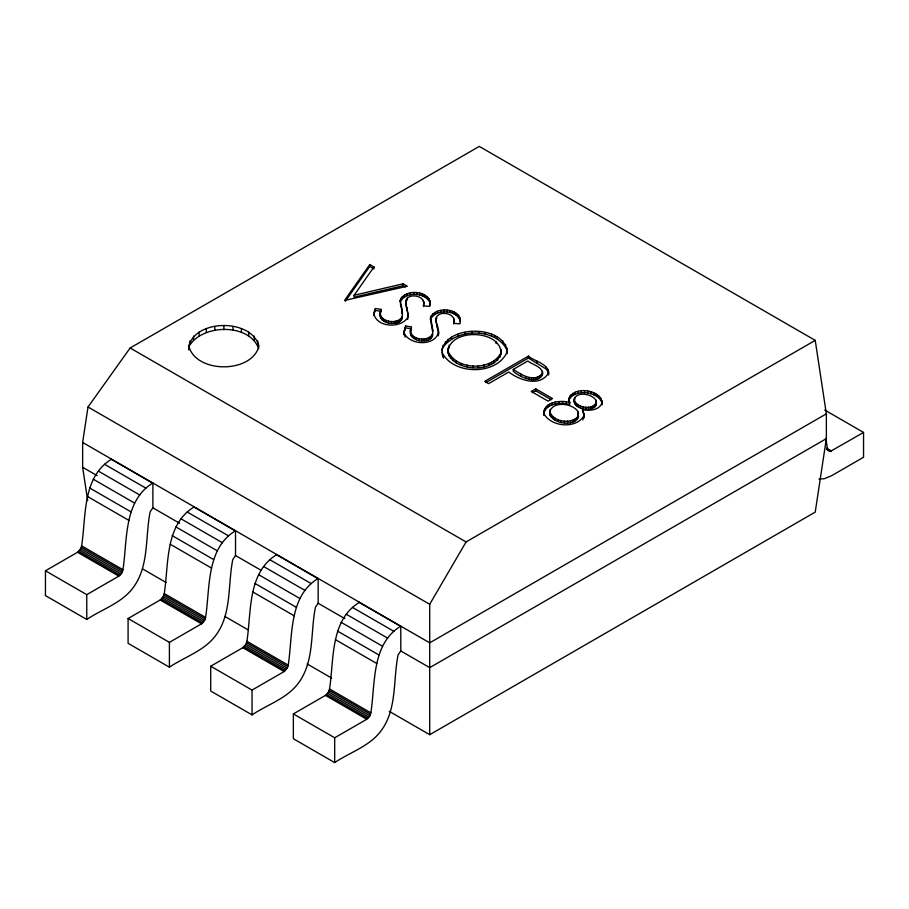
<?xml version="1.0" encoding="UTF-8"?>
<svg xmlns="http://www.w3.org/2000/svg" width="909" height="909" viewBox="0 0 909 909"><rect width="100%" height="100%" fill="white"/><g stroke="black" fill="none" stroke-linecap="round" stroke-linejoin="round"><path stroke-width="1.36" d="M578.51 416.833L578.09 411.845C572.636 402.448 549.377 400.494 549.706 414.311C553.956 425.548 581.283 427.594 578.09 411.845M578.51 413.379L578.01 418.356M543.775 415.447C542.218 401.812 560.08 399.846 569.818 402.403L569.818 404.312C560.864 402.494 547.286 402.664 543.787 412.981L543.787 411.073M375.394 308.549L373.792 315.071L375.394 308.549L381.303 309.401C376.303 317.957 385.836 324.718 393.836 323.32C406.8 323.536 401.63 308.003 400.187 300.288C405.13 288.039 431.491 290.369 430.196 305.344L430.196 303.436L429.627 306.356L423.389 305.867C426.185 298.038 416.038 294.425 410.107 296.482C401.289 299.55 408.527 310.378 408.289 316.491L405.744 302.118M405.664 326.024L404.073 332.546L405.664 326.024L411.572 326.876C406.584 335.432 416.106 342.204 424.117 340.807C437.07 341.011 431.911 325.479 430.468 317.764C435.252 305.072 463.715 308.231 459.909 323.843L453.671 323.343C456.466 315.514 446.308 311.901 440.376 313.957C430.605 317.571 441.138 328.888 438.161 335.921M583.942 413.743L583.908 417.72L583.942 413.743L582.442 409.698C589.305 410.97 599.224 410.493 602.053 402.846M405.744 304.026L405.766 301.027M438.558 333.967L436.013 321.502L436.275 317.423M501.075 354.567C502.711 328.922 447.955 327.615 447.967 352.806C454.625 372.349 495.825 373.724 501.075 352.658C491.746 371.406 455.727 370.349 447.967 350.897L447.967 352.806M548.525 371.065L548.457 375.019C550.172 363.873 534.935 361.782 528.413 356.135L484.69 381.382L488.61 383.655L508.79 371.997C519.221 380.132 539.969 387.427 548.457 373.11M602.122 400.801L602.053 404.755C603.701 388.382 568.818 384.712 568.875 401.755L568.875 399.846L569.818 402.403M596.338 404.585L596.009 400.335C591.589 392.768 571.966 390.688 574.431 402.88C577.976 411.186 599.088 412.425 596.009 400.335M596.372 401.562C594.259 410.595 577.988 408.186 574.431 400.971M574.431 402.88L574.704 397.369M423.514 306.492L423.753 302.015M453.784 323.968L454.023 319.491M179.607 523.254L152.882 507.824L150.155 511.824C145.031 537.196 149.428 566.58 132.657 588.316C121.124 603.394 102.024 609.189 86.764 619.461L45.45 595.611L45.45 570.795L77.538 552.274L80.651 548.843L81.628 545.854C86.219 516.653 82.037 477.077 111.557 459.159M45.45 570.795L86.764 594.656L118.863 576.124L121.976 572.693L122.942 569.704C127.533 540.514 123.351 500.939 152.882 483.009L152.882 507.824M261.031 570.261L235.511 555.535L232.795 559.535C227.659 584.907 232.056 614.291 215.297 636.027C203.764 651.105 184.663 656.9 169.404 667.172L128.089 643.322L128.089 618.506L160.177 599.985L163.29 596.554L164.268 593.566C168.847 564.364 164.665 524.788 194.196 506.87M128.089 618.506L169.404 642.368L201.491 623.835L204.605 620.404L205.582 617.416C210.172 588.225 205.991 548.65 235.511 530.72L235.511 555.535M344.886 618.677L318.15 603.246L315.434 607.246C310.299 632.619 314.696 662.002 297.925 683.738C286.403 698.816 267.303 704.6 252.043 714.883L210.718 691.033L210.718 666.217L242.817 647.685L245.93 644.265L246.896 641.265C251.486 612.075 247.305 572.5 276.836 554.581M210.718 666.217L252.043 690.079L284.131 671.546L287.244 668.115L288.221 665.127C292.812 635.925 288.619 596.349 318.15 578.431L318.15 603.246M87.673 500.541L82.639 467.271L82.639 442.456L88.014 407.005L130.135 347.988L479.293 146.406L815.225 340.364L826.361 413.834L826.361 438.638L429.707 667.649L400.789 650.958L398.074 654.957C392.938 680.318 397.335 709.713 380.564 731.45C369.031 746.528 349.931 752.311 334.682 762.594L293.357 738.733L293.357 713.929L325.456 695.396L328.558 691.965L329.535 688.977C334.126 659.786 329.944 620.211 359.464 602.292M293.357 713.929L334.682 737.778L366.77 719.258L369.883 715.826L370.861 712.838C375.44 683.636 371.258 644.061 400.789 626.142L400.789 650.958M826.361 438.638L815.225 512.119L429.707 734.699L389.245 711.338M407.687 319.423L408.289 314.582M438.558 332.058C435.263 346.568 409.595 345.409 404.119 332.989L404.119 334.898L404.073 330.637M188.833 346.159C195.935 318.616 251.861 318.616 258.963 346.159C251.861 373.701 195.935 373.701 188.833 346.159L188.833 349.976L190.038 340.92M443.092 345.261L442.047 350.806C446.046 324.024 507.12 324.388 507.165 353.646M507.165 351.738C497.257 375.519 453.273 375.383 442.183 352.578M542.139 375.69C544.798 367.213 532.674 364.963 527.856 360.998L513.278 369.406L513.278 371.315C519.596 377.121 539.855 386.314 542.514 372.588M380.223 314.684L381.303 309.401M410.493 332.171L411.22 329.91M549.661 412.754L550.218 409.323M429.98 300.504L429.98 302.413C424.662 292.119 405.062 291.266 400.187 302.197L400.187 300.288M432.65 329.615L432.65 331.524L430.468 319.673C435.184 308.321 457.943 309.412 460.397 321.843M448.762 347.999L448.057 349.897L448.057 347.988M380.223 312.776C380.314 322.74 398.358 324.763 402.323 316.434L402.323 318.343M410.493 330.262C410.595 340.216 428.628 342.238 432.593 333.91L432.593 335.819M543.775 413.538C550.99 426.935 575.897 429.298 583.908 415.811M602.122 402.71C597.088 391.12 575.704 388.711 568.954 399.642L568.954 397.733M436.275 319.32L436.786 318.32M429.707 734.699L429.707 604.292L466.067 541.946L815.225 340.364M407.687 317.514C400.789 328.944 375.792 327.433 373.792 313.162M443.092 347.17C457.238 328.035 495.78 327.683 507.017 349.931L507.017 348.022M369.758 264.542L369.758 266.451L373.963 268.882L373.963 266.973L369.758 264.542L344.534 300.47L407.323 286.221L403.119 283.801L354.078 295.277L354.078 297.186L403.119 285.71L405.221 286.926M345.34 301.22L369.758 266.451M354.078 295.277L373.963 266.973M190.038 344.738C204.014 324.058 249.577 323.331 258.656 348.67M513.278 369.406C520.937 374.542 534.197 382.962 542.139 373.781M549.661 410.845C552.081 421.878 570.92 424.833 578.01 416.447M485.906 382.598L528.413 358.044L546.298 369.134L548.525 372.974M535.708 388.836L531.22 391.415L548.036 401.13L552.524 398.54L535.708 388.836L535.708 390.734L551.32 399.755M532.333 392.677L535.708 390.734M826.361 413.834L429.707 642.845L82.639 442.456M825.826 438.32L827.713 450.364L830.303 451.443L863.55 432.445L863.55 457.25L831.462 475.782L824.27 478.736L818.986 479.02M375.394 310.458L381.303 311.31M405.664 327.933L411.572 328.785M824.668 409.993L863.55 432.445M826.599 448.16L831.462 450.966M826.656 449.341L830.303 451.443M130.135 347.988L466.067 541.946M88.014 407.005L429.707 604.292M111.296 459.306L152.61 483.168M193.935 507.017L235.249 530.879M276.563 554.729L317.889 578.59M359.203 602.44L400.517 626.29M104.569 464.306L145.894 488.156M187.209 512.017L228.523 535.867M269.848 559.717L311.162 583.578M352.476 607.428L393.802 631.289M98.388 471.112L139.702 494.973M181.027 518.823L222.341 542.684M263.655 566.534L304.981 590.395M346.295 614.245L387.62 638.095M82.639 467.271L97.093 475.623M93.241 479.202L134.555 503.063M175.88 526.913L217.194 550.763M258.52 574.624L299.834 598.474M341.148 622.335L382.473 646.185M89.548 487.917L130.862 511.767M172.176 535.628L213.501 559.478M254.815 583.339L296.141 607.189M337.455 631.039L378.769 654.9M87.594 496.553L128.908 520.403M170.233 544.264L211.547 568.114M252.872 591.975L294.186 615.825M335.501 639.686L376.826 663.536M142.815 569.057L166.108 582.51M224.955 616.484L248.248 629.937M307.106 663.911L331.626 678.069M81.628 545.854L122.942 569.704M164.268 593.566L205.582 617.416M246.896 641.265L288.221 665.127M329.535 688.977L370.861 712.838M81.287 547.343L122.613 571.193M163.927 595.054L205.241 618.904M246.566 642.754L287.88 666.615M329.206 690.465L370.52 714.326M80.651 548.843L121.976 572.693M163.29 596.554L204.605 620.404M245.93 644.265L287.244 668.115M328.558 691.965L369.883 715.826M79.765 550.24L121.09 574.09M162.404 597.94L203.718 621.801M245.044 645.651L286.358 669.513M327.672 693.362L368.997 717.224M78.697 551.411L120.022 575.261M161.336 599.122L202.65 622.972M243.976 646.833L285.29 670.683M326.615 694.544L367.929 718.394M77.538 552.274L118.863 576.124M160.177 599.985L201.491 623.835M242.817 647.685L284.131 671.546M325.456 695.396L366.77 719.258M442.183 354.476L443.535 358.078L443.535 356.169M583.942 415.652L582.442 409.698M500.552 349.715L501.154 351.635L501.154 349.726M454.023 321.4L453.591 317.945M423.753 303.924L423.321 300.47M400.392 303.458L401.005 307.242M542.514 374.497L542.457 371.383M442.047 348.897L442.138 353.26M601.315 398.562L601.315 400.471M599.474 396.267L599.474 398.176M596.736 394.29L596.736 396.199M596.088 403.494L596.088 405.403M595.634 404.278L595.634 406.187M595.259 393.517L595.259 395.426M594.941 405.016L594.941 406.925M594.02 405.653L594.02 407.562M593.657 392.824L593.657 394.733M592.543 406.323L592.543 408.232M590.839 391.904L590.839 393.813M590.839 406.789L590.839 408.698M588.543 407.118L588.543 409.027M587.782 391.279L587.782 393.188M585.907 407.141L585.907 409.05M584.589 390.972L584.589 392.881M583.067 406.743L583.067 408.652M582.999 418.015L582.999 419.913M581.351 391.029L581.351 392.938M580.442 405.993L580.442 407.902M578.192 391.449L578.192 393.358M578.169 404.937L578.169 406.846M576.988 404.164L576.988 406.073M576.931 417.856L576.931 419.765M575.988 403.312L575.988 405.221M575.272 419.072L575.272 420.981M575.249 392.222L575.249 394.131M575.045 402.187L575.045 404.085M574.261 398.46L574.181 401.63M574.215 419.617L574.215 421.526M573.056 420.083L573.056 421.992M572.693 393.37L572.693 395.279M571.045 394.517L571.045 396.426M570.557 420.753L570.557 422.662M569.841 395.847L569.841 397.756M567.557 421.083L567.557 422.992M566.262 401.846L566.262 403.755M564.5 421.06L564.5 422.969M562.614 401.539L562.614 403.437M561.217 420.56L561.217 422.469M558.933 401.562L558.933 403.471M557.91 419.526L557.91 421.424M555.354 402.062L555.354 403.971M555.024 418.117L555.024 420.026M553.036 416.811L553.036 418.719M552.058 403.005L552.058 404.914M551.388 415.356L551.388 417.265M550.309 413.925L550.309 415.833M549.706 412.402L549.706 414.311M549.206 404.346L549.206 406.255M547.786 369.077L547.786 370.986M547.695 405.323L547.695 407.232M546.298 367.225L546.298 369.134M546.411 406.403L546.411 408.311M544.673 408.664L544.673 410.573M541.23 375.008L541.23 376.917M539.651 376.19L539.651 378.099M537.889 377.019L537.889 378.928M536.992 361.089L536.992 362.998M535.844 377.576L535.844 379.485M533.651 377.86L533.651 379.769M531.606 377.86L531.606 379.769M529.22 377.53L529.22 379.439M528.413 356.135L528.413 358.044M526.334 376.644L526.334 378.553M520.834 373.883L520.834 375.792M505.609 344.386L505.609 346.295M502.643 340.761L502.643 342.67M499.973 355.521L499.973 357.43M497.587 358.476L497.587 360.384M497.303 336.887L497.303 338.784M496.098 341.693L496.098 343.602M494.576 335.466L494.576 337.375M493.678 361.305L493.678 363.214M491.599 334.251L491.599 336.16M491.451 362.464L491.451 364.373M489.008 363.486L489.008 365.395M485.395 332.524L485.395 334.432M483.918 364.918L483.918 366.827M478.702 331.603L478.702 333.512M478.395 365.668L478.395 367.577M472.737 365.668L472.737 367.577M471.828 331.546L471.828 333.455M467.203 364.963L467.203 366.872M465.09 332.342L465.09 334.251M461.488 363.441L461.488 365.35M460.249 317.98L460.249 319.888M459.352 316.093L459.352 318.002M458.102 334.137L458.102 336.046M457.806 314.355L457.806 316.264M456.011 360.941L456.011 362.85M455.659 312.844L455.659 314.753M454.148 312.071L454.148 313.98M452.909 358.862L452.909 360.771M452.5 311.401L452.5 313.31M451.421 337.159L451.421 339.068M450.478 356.51L450.478 358.419M449.955 310.673L449.955 312.582M449.126 345.147L449.126 347.056M448.751 353.771L448.751 355.68M448.103 339.364L448.103 341.273M447.217 310.23L447.217 312.139M445.41 341.829L445.41 343.738M444.069 310.083L444.069 311.992M440.615 310.423L440.615 312.332M437.422 311.253L437.422 313.162M437.536 325.502L437.536 327.41M436.047 318.502L436.013 321.502M434.672 312.514L434.672 314.423M432.57 314.048L432.57 315.957M432.093 335.148L432.093 337.057M431.684 325.331L431.684 327.24M431.161 315.843L431.161 317.752M431.207 336.296L431.207 338.205M430.468 317.764L430.468 319.673M429.866 337.296L429.866 339.205M429.071 298.618L429.071 300.527M428.207 338.068L428.207 339.977M427.537 296.879L427.537 298.788M426.276 338.591L426.276 340.5M425.378 295.357L425.378 297.266M424.117 338.898L424.117 340.807M423.878 294.584L423.878 296.493M422.231 293.914L422.231 295.823M421.708 338.887L421.708 340.795M419.674 293.198L419.674 295.107M418.833 338.478L418.833 340.386M416.947 292.743L416.947 294.652M416.186 337.705L416.186 339.614M413.8 292.607L413.8 294.516M413.89 336.625L413.89 338.534M412.425 335.591L412.425 337.5M411.368 334.398L411.368 336.307M410.618 332.762L410.618 334.671M410.345 292.937L410.345 294.846M407.368 298.004L407.368 299.913M407.152 293.777L407.152 295.686M407.266 308.026L407.266 309.935M406.505 298.936L406.505 300.845M405.05 335.285L405.05 337.182M404.653 328.308L404.653 330.217M404.403 295.027L404.403 296.936M403.119 283.801L403.119 285.71M402.38 312.128L402.38 314.037L401.403 307.856M402.301 296.573L402.301 298.482M401.823 317.661L401.823 319.57M400.892 298.368L400.892 300.277M400.937 318.82L400.937 320.729M399.596 319.82L399.596 321.729M397.926 320.593L397.926 322.502M395.994 321.116L395.994 323.025M393.836 321.411L393.836 323.32M391.438 321.411L391.438 323.32M388.563 321.002L388.563 322.911M385.916 320.229L385.916 322.138M383.621 319.15L383.621 321.059M382.155 318.116L382.155 320.025M381.098 316.923L381.098 318.832M380.348 315.287L380.348 317.196M374.383 310.833L374.383 312.73M334.682 737.778L334.682 762.594M257.758 340.92L257.758 344.738M254.259 336.046L254.259 339.864M252.043 690.079L252.043 714.883M248.691 331.853L248.691 335.671M241.43 328.638L241.43 332.455M232.977 326.615L232.977 330.433M223.898 325.922L223.898 329.74M214.819 326.615L214.819 330.433M206.366 328.638L206.366 332.455M199.105 331.853L199.105 335.671M193.537 336.046L193.537 339.864M169.404 642.368L169.404 667.172M86.764 594.656L86.764 619.461"/></g></svg>
